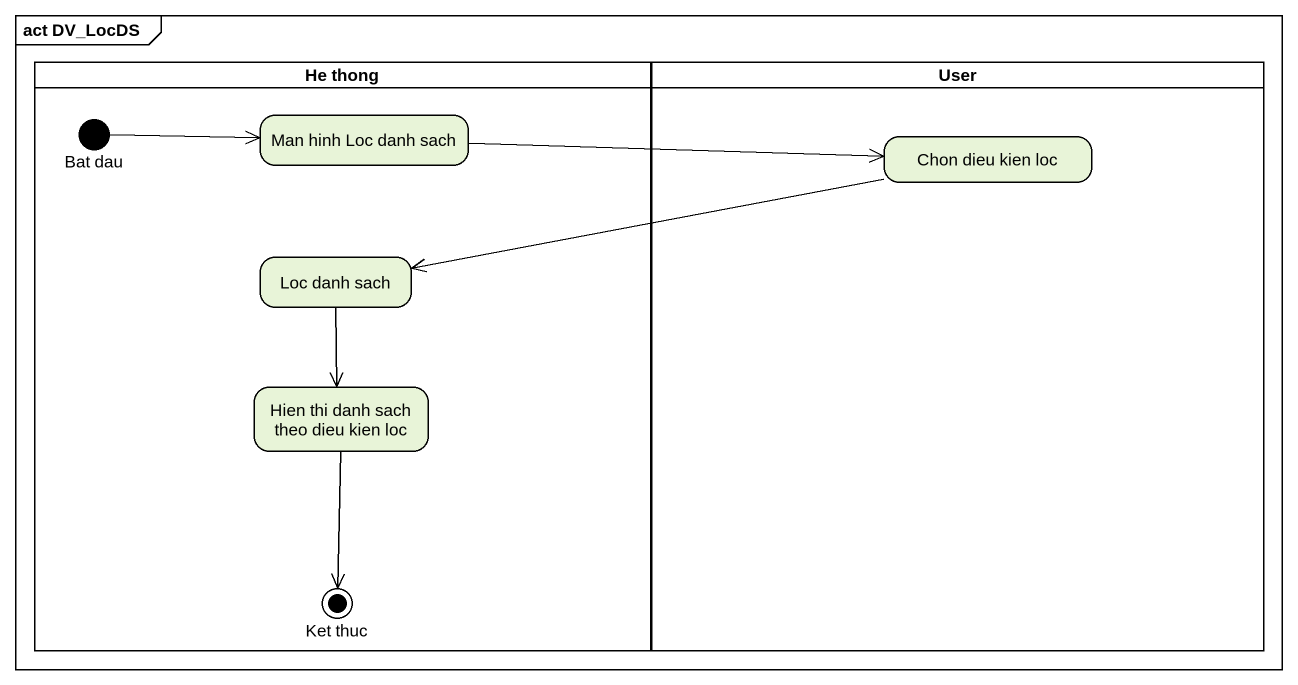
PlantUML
@startuml
mainframe act DV_LocDS
hide empty description
state "He thong" as He_thong <<partition>> {
  state "Bat dau" as Bat_dau <<start>>
  state "Man hinh Loc danh sach" as Man_hinh_Loc_danh_sach
  state "Loc danh sach" as Loc_danh_sach
  state "Hien thi danh sach theo dieu kien loc" as Hien_thi_danh_sach_theo
  state "Ket thuc" as Ket_thuc <<end>>
}
state User <<partition>> {
  state "Chon dieu kien loc" as Chon_dieu_kien_loc
}
Bat_dau -right-> Man_hinh_Loc_danh_sach
Man_hinh_Loc_danh_sach -right-> Chon_dieu_kien_loc
Chon_dieu_kien_loc -left-> Loc_danh_sach
Loc_danh_sach --> Hien_thi_danh_sach_theo
Hien_thi_danh_sach_theo --> Ket_thuc
@enduml
